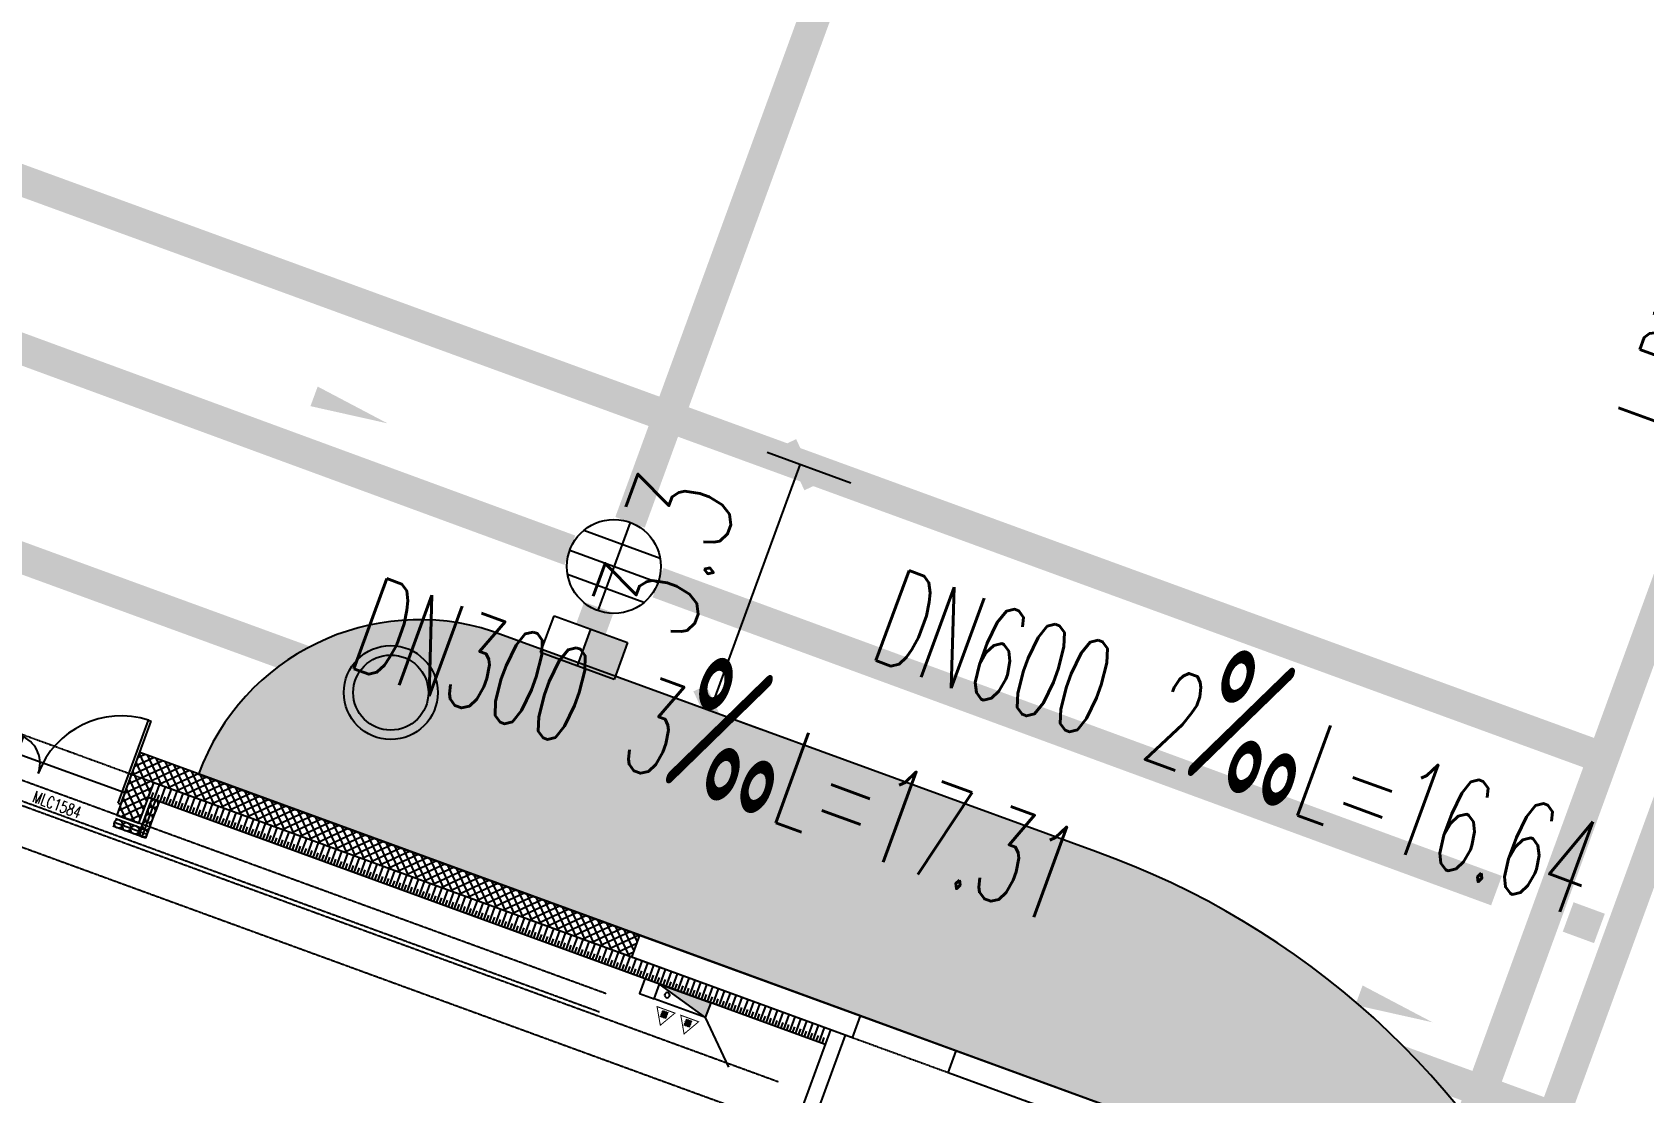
# Model space of a CAD drawing. Extents: x -111898 to 889894, y -2 to 1194865.
# Drawn here: x 659789 to 680368, y 815935 to 829484 of the extents above; entities that cross this region are included whole.
import ezdxf

# ---------------------------------------------------------------- set-up
doc = ezdxf.new("R2010")
doc.units = 0
doc.header["$LTSCALE"] = 10
doc.header["$MEASUREMENT"] = 0
doc.linetypes.add('10平面$0$DASH', pattern=[0.35, 0.25, -0.1])
doc.layers.get('Defpoints').update_dxf_attribs({"color": 210})
for name, color, linetype in [('0-WALL', 252, 'Continuous'), ('10平面$0$10平面$0$WINDOW', 4, 'Continuous'), ('10平面$0$10平面$0$WINDOW_TEXT', 7, 'Continuous'), ('10平面$0$99平面图例外参$0$A-HATCH-2', 251, 'Continuous'), ('10平面$0$A-HRAIL', 173, 'Continuous'), ('10平面$0$A-LIN-V', 9, 'Continuous'), ('10平面$0$AS-WALL', 40, 'Continuous'), ('10平面$0$PUB_HATCH', 8, 'Continuous'), ('DIM_污水', 2, 'Continuous'), ('DIM_雨水', 4, 'Continuous'), ('FM_ZF消防', 1, 'Continuous'), ('Gps-ZF雨水', 4, 'TG_Y'), ('SB_ZF消火栓', 10, 'Continuous'), ('SB_ZF消火栓M', 10, 'Continuous'), ('TEXT_污水', 2, 'Continuous'), ('TEXT_给水', 3, 'Continuous'), ('TEXT_雨水', 4, 'Continuous'), ('TWT_雨水口', 4, 'Continuous'), ('WALL', 252, 'Continuous'), ('WELL_污水', 2, 'Continuous'), ('WELL_雨水', 4, 'Continuous')]:
    doc.layers.add(name, color=color, linetype=linetype)
for name, color, linetype, lineweight in [('GPS-ZF污水', 2, 'TG_W', 60), ('GPS-ZF消防', 1, 'TG_X', 60), ('GPS-ZF给水', 3, 'TG_J', 60)]:
    doc.layers.add(name, color=color, linetype=linetype, lineweight=lineweight)
doc.styles.add('10平面$0$10平面$0$_TCH_WINDOW', font='SIMPLEX', dxfattribs={"height": 3.5, "bigfont": 'GBCBIG'})
doc.styles.add('_TCH_DIM_T3', font='SIMPLEX', dxfattribs={"width": 0.705882, "bigfont": 'GBCBIG'})
doc.styles.add('_TWT_PIPEDN', font='SIMPLEX', dxfattribs={"width": 0.6, "height": 3, "bigfont": 'HZTXT'})
doc.styles.add('TG_LINETYPE', font='SIMPLEX', dxfattribs={"width": 0.8, "height": 3.5, "bigfont": 'HZTXT'})
doc.linetypes.add('TG_J', pattern='A,2,-0.3,["J",TG_LINETYPE,S=0.1,R=0,X=-0.23,Y=-0.15],0', length=2.3)
doc.linetypes.add('TG_W', pattern='A,2,-0.3,["W",TG_LINETYPE,S=0.1,R=0,X=-0.23,Y=-0.15],0', length=2.3)
doc.linetypes.add('TG_WX', pattern='A,3,-0.6,["WX",TG_LINETYPE,S=0.1,R=0,X=-0.52,Y=-0.15],0', length=3.6)
doc.linetypes.add('TG_X', pattern='A,5,-0.3,["X",TG_LINETYPE,S=0.1,R=0,X=-0.23,Y=-0.15],0', length=5.3)
doc.linetypes.add('TG_Y', pattern='A,2,-0.3,["Y",TG_LINETYPE,S=0.1,R=0,X=-0.25,Y=-0.15],0', length=2.3)
doc.dimstyles.new('_TCH_ARCH&&450', dxfattribs={"dimtxt": 1338.75, "dimasz": 450, "dimexe": 450, "dimexo": 450, "dimgap": 568.125, "dimtad": 1, "dimdec": 1, "dimlfac": 0.001, "dimzin": 0, "dimdsep": 46, "dimtxsty": '_TCH_DIM_T3', "dimblk": 'ARCHTICK', "dimcen": 0.09, "dimclrt": 7, "dimazin": 2, "dimtfac": 1, "dimtdec": 1, "dimtix": 1, "dimtmove": 2, "dimatfit": 3, "dimfxl": 0, "dimtolj": 1, "dimtzin": 0, "dimarcsym": 0})
pattern_1 = [(45, (60, 0), (-60.000061, 60.000061), []), (135, (60, 0), (-60.000061, -60.000061), [])]

# ---------------------------------------------------------------- blocks, each defined once
blk = doc.blocks.new('10平面$0$DOOR2DLIB$SYSLIB$00000123')
at = {"color": 0}
for p, q in [((0.475, -0.001), (0.475, 0.752)), ((0.475, 0.752), (0.5, 0.752)), ((0.5, -0.001), (0.5, 0.752)), ((-0.5, 0), (-0.5, 0.252)), ((-0.475, 0.252), (-0.5, 0.252)), ((-0.475, 0), (-0.475, 0.252)), ((-0.475, 0), (-0.5, 0)), ((0.475, -0.001), (0.5, -0.001))]:
    blk.add_line(p, q, dxfattribs=at)
for centre, radius, start, end in [((0.505, -0.002), 0.755, 92.2493, 179.7238), ((-0.501, 0.003), 0.251, 359.7899, 84.0974)]:
    blk.add_arc(centre, radius, start, end, dxfattribs=at)
blk = doc.blocks.new('10平面$0$42343243')
at = {"layer": '10平面$0$PUB_HATCH'}
h = blk.add_hatch(dxfattribs=at)
h.set_pattern_fill('多孔材料', color=256, scale=30, style=0)
h.set_pattern_definition(pattern_1)
h.paths.add_polyline_path([(-144654, 1222620), (-144354, 1222320), (-144354, 1222870), (-144654, 1223170)])
h = blk.add_hatch(dxfattribs=at)
h.set_pattern_fill('多孔材料', color=256, scale=30, style=0)
h.set_pattern_definition(pattern_1)
h.paths.add_polyline_path([(-137854, 1223170), (-144654, 1223170), (-144354, 1222870), (-137854, 1222870)])
h = blk.add_hatch(dxfattribs=at)
h.set_pattern_fill('多孔材料', color=256, scale=30, style=0)
h.set_pattern_definition(pattern_1)
h.paths.add_polyline_path([(-144654, 1222620), (-144654, 1222320), (-144354, 1222320)])
at = {"layer": '10平面$0$10平面$0$WINDOW'}
blk.add_line((-144654, 1222620), (-146154, 1222620), dxfattribs=at)
at = {"layer": '10平面$0$AS-WALL'}
for p, q in [((-144654, 1222620), (-144654, 1223170)), ((-137854, 1223170), (-144654, 1223170)), ((-137854, 1222870), (-137854, 1223170)), ((-144354, 1222320), (-144354, 1222870)), ((-137854, 1222870), (-144354, 1222870)), ((-144654, 1222620), (-144654, 1222320)), ((-144654, 1222320), (-144354, 1222320))]:
    blk.add_line(p, q, dxfattribs=at)
at = {"layer": '10平面$0$10平面$0$WINDOW'}
ref = blk.add_blockref('10平面$0$DOOR2DLIB$SYSLIB$00000123', (-145404, 1222470), dxfattribs=dict(at, xscale=-1500, yscale=-1500, zscale=300, rotation=179.9999999999555))
ref.add_attrib('A', 'MLC1584', (-145737, 1222108), dxfattribs={"layer": '10平面$0$10平面$0$WINDOW_TEXT', "height": 148.8, "rotation": 360, "style": '10平面$0$10平面$0$_TCH_WINDOW', "width": 0.705882})
blk = doc.blocks.new('A$C5D961328')
at = {"layer": 'SB_ZF消火栓', "linetype": 'Continuous'}
h = blk.add_hatch(dxfattribs=at)
h.set_pattern_fill('ANSI31', color=256, scale=129.330432, angle=270, style=0)
h.set_pattern_definition([(45, (-18410.044, -5691.868), (11.431303, -11.431303), [])])
h.paths.add_polyline_path([(228, 343), (228, 427), (153, 427), (153, 343)])
h = blk.add_hatch(dxfattribs=at)
h.set_pattern_fill('ANSI31', color=256, scale=129.330432, angle=270, style=0)
h.set_pattern_definition([(45, (-18087.504, -5691.868), (11.431303, -11.431303), [])])
h.paths.add_polyline_path([(550, 343), (550, 427), (475, 427), (475, 343)])
at = {"layer": 'SB_ZF消火栓'}
blk.add_hatch(color=256, dxfattribs=at).paths.add_polyline_path([(0, 40), (700, 40), (700, 240)])
for p, q in [((1195, 735), (700, 240)), ((700, 240), (0, 240)), ((0, 240), (0, 40)), ((700, 240), (0, 40)), ((700, 240), (700, 40)), ((0, 40), (700, 40))]:
    blk.add_line(p, q, dxfattribs=at)
at = {"layer": 'SB_ZF消火栓', "linetype": 'Continuous'}
for points, const_width in [([(312, 321), (190, 531), (69, 321), (312, 321), (190, 531)], 12.9), ([(228, 343), (228, 427), (153, 427), (153, 343), (228, 343)], 7.76), ([(634, 321), (513, 531), (392, 321), (634, 321), (513, 531)], 12.9), ([(550, 343), (550, 427), (475, 427), (475, 343), (550, 343)], 7.76)]:
    blk.add_lwpolyline(points, dxfattribs=dict(at, const_width=const_width))
at = {"layer": 'SB_ZF消火栓', "color": 1}
blk.add_circle((140, 140), 32.5, dxfattribs=at)
blk = doc.blocks.new('10平面$0$99平面图例外参$0$$LinePat$填挖边坡')
at = {"color": 0}
for p, q in [((0, 0), (0, -1500)), ((300, 0), (300, -600))]:
    blk.add_line(p, q, dxfattribs=at)
at = {"layer": 'Defpoints', "color": 0}
blk.add_point((600, 0), dxfattribs=at)
blk = doc.blocks.new('10平面$0$99平面图例外参$0$$LinePat$圆环')
for points in [[(0, 150), (300, 150)], [(0, 0), (300, 0)], [(0, -150), (300, -150)]]:
    blk.add_lwpolyline(points)
at = {"color": 0}
blk.add_circle((150, 0), 150, dxfattribs=at)
blk = doc.blocks.new('$TWTSYS$00000376')
for radius in [0.5, 0.4]:
    blk.add_circle((0, 0, 0), radius)
blk = doc.blocks.new('$TwtSys$00000424')
for p, q in [((-500, 250), (500, 250)), ((-500, -250), (-500, 250)), ((0, -250), (0, 250)), ((500, 250), (500, -250)), ((500, -250), (-500, -250))]:
    blk.add_line(p, q)
blk.add_solid([(0, 250), (500, 250), (0, -250), (500, -250)])
blk = doc.blocks.new('$TWTSYS$00000375')
for p, q in [((0, 0.5, 0), (0, -0.5, 0)), ((0.433, 0.25, 0), (-0.433, 0.25, 0)), ((-0.5, 0, 0), (0.5, 0, 0)), ((0.433, -0.25, 0), (-0.433, -0.25, 0))]:
    blk.add_line(p, q)
blk.add_circle((0, 0, 0), 0.5)
blk = doc.blocks.new('_ArchTick')
at = {"color": 0, "linetype": 'ByBlock', "const_width": 0.4}
blk.add_lwpolyline([(-0.5, -0.5), (0.5, 0.5)], dxfattribs=at)
blk = doc.blocks.new('*D8438')
at = {"layer": 'Defpoints', "color": 0, "transparency": 16777216}
for p in [(669597, 823959), (670666, 823568), (669517, 820423)]:
    blk.add_point(p, dxfattribs=at)
at = {"layer": 'FM_ZF消防', "color": 0, "lineweight": -2, "transparency": 16777216}
for p, q in [((670244, 823723), (669175, 824113)), ((668448, 820813), (669597, 823959)), ((669094, 820577), (668025, 820968))]:
    blk.add_line(p, q, dxfattribs=at)
at = {"layer": 'FM_ZF消防', "color": 0, "lineweight": -2, "transparency": 16777216, "xscale": 450, "yscale": 450, "zscale": 450}
for p, rotation in [((669597, 823959), 69.92970892539321), ((668448, 820813), 249.9297089253932)]:
    blk.add_blockref('_ArchTick', p, dxfattribs=dict(at, rotation=rotation))
at = {"layer": 'FM_ZF消防', "color": 7, "transparency": 16777216, "insert": (667860, 822811), "char_height": 1338.8, "attachment_point": 5, "rotation": 69.9297, "style": '_TCH_DIM_T3'}
blk.add_mtext('\\A1;3.3', dxfattribs=at)

msp = doc.modelspace()

# ---------------------------------------------------------------- hatches: boundary and pattern name
at = {"layer": '0-WALL'}
h = msp.add_hatch(dxfattribs=at)
h.set_pattern_fill('草坪或沼泽', color=8, scale=400, angle=-0.200257)
h.set_pattern_definition([(359.79974, (-824318.4, 704905.5), (1605.5824, 1594.398), [240, -48, 64, -48, 240, -960]), (359.79974, (-824398.3, 704953.8), (1605.5824, 1594.398), [160, -120, 240, -120, 160, -800]), (359.79974, (-823836, 705591.9), (1605.5824, 1594.398), [200, -80, 200, -1120]), (359.79974, (-824634.9, 705914.7), (1605.5824, 1594.398), [80, -160, 80, -1280]), (89.79974, (-824474.9, 705914.1), (-1594.398, 1605.5824), [144, -1456]), (89.79974, (-823998.3, 704952.4), (-1594.398, 1605.5824), [160, -1440]), (89.79974, (-823596, 705591), (-1594.398, 1605.5824), [160, -1440]), (44.79974, (-823790.3, 704935.7), (5.5922, 1599.9902), [160, -2102.7417]), (134.79974, (-824206.3, 704937.2), (-1599.9902, 5.5922), [160, -2102.7417]), (63.23469, (-823838.3, 704943.9), (5.5922, 1599.99023), [160, -3417.7088]), (75.7635, (-823918.27, 704952.15), (5.59221, 1599.99023), [160, -6436.969]), (75.7635, (-823516.03, 705590.75), (5.59221, 1599.99023), [128, -6468.969]), (75.7635, (-824442.9, 705914), (5.59221, 1599.99023), [112, -6484.969]), (103.835987, (-824078.27, 704952.7), (5.59221, 1599.99023), [160, -6436.969]), (103.835987, (-823676.03, 705591.3), (5.59221, 1599.99023), [128, -6468.969]), (103.835987, (-824506.9, 705914.2), (5.59221, 1599.99023), [112, -6484.969]), (116.364795, (-824158.3, 704945), (5.5922, 1599.99023), [160, -3417.7069])])
edge = h.paths.add_edge_path()
edge.add_line((741503.08, 933538.38), (741712.87, 934018.57))
edge.add_line((741712.87, 934018.57), (745060.96, 941812.89))
edge.add_line((745060.96, 941812.89), (766890.86, 1001849.76))
edge.add_line((766890.86, 1001849.76), (760346.98, 1016169.02))
edge.add_line((760346.98, 1016169.02), (737579.78, 1026362.54))
edge.add_line((737579.78, 1026362.54), (720756.11, 1037729.77))
edge.add_line((720756.11, 1037729.77), (653654.65, 1067773.01))
edge.add_line((653654.65, 1067773.01), (467795.25, 820503.81))
edge.add_line((467795.25, 820503.81), (468143.58, 820404.89))
edge.add_line((468143.58, 820404.89), (647181.92, 1058601.18))
edge.add_line((647181.92, 1058601.18), (648464.56, 1058132.56))
edge.add_line((648464.56, 1058132.56), (650350.23, 1063296.8))
edge.add_line((650350.23, 1063296.8), (720796.15, 1037558.69))
edge.add_line((720796.15, 1037558.69), (718909.6, 1032395.07))
edge.add_line((718909.6, 1032395.07), (725484.49, 1029992.9))
edge.add_line((725484.49, 1029992.9), (726513.26, 1032808.65))
edge.add_line((726513.26, 1032808.65), (729331.07, 1031779.14))
edge.add_line((729331.07, 1031779.14), (728302.36, 1028963.46))
edge.add_line((728302.36, 1028963.46), (747084.56, 1022101.19))
edge.add_line((747084.56, 1022101.19), (755217.14, 1018452.95))
edge.add_arc((743028.5, 1006160.87), 17310.64, -14.619994, 45.242091, ccw=False)
edge.add_line((759778.64, 1001791.54), (760685.99, 1001458.08))
edge.add_line((760685.99, 1001458.08), (765094.65, 999847.31))
edge.add_line((765094.65, 999847.31), (740941.69, 933744.02))
edge.add_line((740941.69, 933744.02), (741503.08, 933538.38))
h = msp.add_hatch(dxfattribs=at)
h.set_pattern_fill('草坪或沼泽', color=8, scale=400, angle=-0.200257)
h.set_pattern_definition([(359.79974, (-824318.4, 704905.5), (1605.5824, 1594.398), [240, -48, 64, -48, 240, -960]), (359.79974, (-824398.3, 704953.8), (1605.5824, 1594.398), [160, -120, 240, -120, 160, -800]), (359.79974, (-823836, 705591.9), (1605.5824, 1594.398), [200, -80, 200, -1120]), (359.79974, (-824634.9, 705914.7), (1605.5824, 1594.398), [80, -160, 80, -1280]), (89.79974, (-824474.9, 705914.1), (-1594.398, 1605.5824), [144, -1456]), (89.79974, (-823998.3, 704952.4), (-1594.398, 1605.5824), [160, -1440]), (89.79974, (-823596, 705591), (-1594.398, 1605.5824), [160, -1440]), (44.79974, (-823790.3, 704935.7), (5.5922, 1599.9902), [160, -2102.7417]), (134.79974, (-824206.3, 704937.2), (-1599.9902, 5.5922), [160, -2102.7417]), (63.23469, (-823838.3, 704943.9), (5.5922, 1599.99023), [160, -3417.7088]), (75.7635, (-823918.27, 704952.15), (5.59221, 1599.99023), [160, -6436.969]), (75.7635, (-823516.03, 705590.75), (5.59221, 1599.99023), [128, -6468.969]), (75.7635, (-824442.9, 705914), (5.59221, 1599.99023), [112, -6484.969]), (103.835987, (-824078.27, 704952.7), (5.59221, 1599.99023), [160, -6436.969]), (103.835987, (-823676.03, 705591.3), (5.59221, 1599.99023), [128, -6468.969]), (103.835987, (-824506.9, 705914.2), (5.59221, 1599.99023), [112, -6484.969]), (116.364795, (-824158.3, 704945), (5.5922, 1599.99023), [160, -3417.7069])])
edge = h.paths.add_edge_path()
edge.add_arc((650511.7, 756169.39), 10500.96, 256.529736, 339.513382)
edge.add_line((660348.51, 752494.17), (679697.02, 805450.72))
edge.add_arc((669857.31, 809118.83), 10501.18, 339.555259, 430.470113)
edge.add_line((673367.84, 819015.84), (665666.23, 821829.71))
edge.add_arc((664733, 818975.44), 3002.96, 71.894482, 159.906593)
edge.add_line((661912.83, 820007.11), (676753.33, 814584.98))
edge.add_line((676753.33, 814584.98), (651633.06, 745830.18))
edge.add_line((651633.06, 745830.18), (636792.24, 751252.41))
edge.add_line((636792.24, 751252.41), (636463.06, 750350.45))
edge.add_arc((637878, 749836.1), 1505.53, 160.023006, 253.015376)
edge.add_line((637438.21, 748396.24), (648065.6, 745957.3))

# ---------------------------------------------------------------- linework, layer by layer
msp.add_lwpolyline([(648065.6, 745957.3, 0.37878451), (660348.51, 752494.17), (679697.02, 805450.72, 0.41889802), (673367.84, 819015.84), (665666.23, 821829.71, 0.4040877), (661912.83, 820007.11), (676753.33, 814584.98), (651633.06, 745830.18), (636792.24, 751252.41), (636463.06, 750350.45, 0.42959447), (637438.21, 748396.24)], format="xyb", close=True, dxfattribs=at)
at = {"layer": '10平面$0$A-LIN-V', "color": 8}
msp.add_line((669912.88, 816551.8), (661271.58, 819708.99), dxfattribs=at)
at = {"layer": 'Defpoints', "color": 7}
msp.add_lwpolyline([(667611.7, 817392.67), (667543.07, 817204.82), (667730.92, 817136.19), (667799.56, 817324.04)], close=True, dxfattribs=at)
at = {"layer": 'DIM_污水'}
msp.add_lwpolyline([(673744.05, 818280.11, 0, 0, 0), (677670, 816835.62, 0, 266.67, 0), (676731.51, 817180.92, 0, 0, 0)], format="xyseb", dxfattribs=at)
at = {"layer": 'DIM_雨水'}
for points in [[(661479.64, 825534.43, 0, 0, 0), (664326.57, 824486.95, 0, 266.67, 0), (663388.08, 824832.25, 0, 0, 0)], [(679407.27, 818946.36, 0, 0, 0), (682254.21, 817898.88, 0, 266.67, 0), (681315.71, 818244.18, 0, 0, 0)]]:
    msp.add_lwpolyline(points, format="xyseb", dxfattribs=at)
at = {"layer": 'GPS-ZF污水', "ltscale": 0.1, "const_width": 400}
for points in [[(629238.81, 833882.44), (663804.03, 821253.69)], [(664931.16, 820841.88), (680064.1, 815312.91)]]:
    msp.add_lwpolyline(points, dxfattribs=at)
at = {"layer": 'GPS-ZF消防', "linetype": 'TG_WX', "ltscale": 0.1, "const_width": 400}
msp.add_lwpolyline([(675211.19, 804665.7), (684024.6, 828794.86)], dxfattribs=at)
at = {"layer": 'GPS-ZF给水', "ltscale": 0.1, "const_width": 400}
for points in [[(521826.69, 877948.18), (679851.32, 820212.27)], [(679851.32, 820212.27), (684411.12, 832709.27)], [(651936.75, 743707.09), (679851.32, 820212.27)]]:
    msp.add_lwpolyline(points, dxfattribs=at)
at = {"layer": 'Gps-ZF雨水', "ltscale": 0.1, "const_width": 400}
for points in [[(667423.09, 823222.85), (670730.8, 832276.08)], [(642043.89, 831910), (666654, 822866.24)], [(667780.36, 822452.33), (678487.82, 818517.53)], [(666922.56, 821857.4), (667024.85, 822135.8)], [(679402.68, 818181.34), (679801.9, 818034.63)]]:
    msp.add_lwpolyline(points, dxfattribs=at)
at = {"layer": 'WALL', "color": 8, "linetype": '10平面$0$DASH'}
for p, q in [((519781.97, 870711.68), (669314.13, 816078.59)), ((519610.39, 870242.05), (669142.54, 815608.96)), ((667115.87, 817201.15), (658944.2, 820186.75)), ((667030.07, 816966.33), (658858.4, 819951.93))]:
    msp.add_line(p, q, dxfattribs=at)
at = {"layer": 'WALL', "color": 8}
for p, q in [((667445.48, 817666.22), (667548.43, 817948.01)), ((670366.25, 816918.49), (667548.43, 817948.01)), ((670263.3, 816636.71), (667445.48, 817666.22)), ((671587.31, 816472.36), (670366.25, 816918.49)), ((669981.54, 816739.71), (668814.75, 813546.18)), ((670169.39, 816671.07), (669071.24, 813665.4)), ((670169.39, 816671.07), (669981.54, 816739.71)), ((675250.47, 815133.99), (671587.31, 816472.36)), ((675147.52, 814852.21), (671484.35, 816190.58))]:
    msp.add_line(p, q, dxfattribs=at)
at = {"layer": 'WALL', "color": 8, "linetype": '10平面$0$DASH', "ltscale": 2}
msp.add_lwpolyline([(652181.85, 803280.74), (670215.88, 796691.82), (676650.3, 814302.99), (658616.27, 820891.9)], close=True, dxfattribs=at)
at = {"layer": 'WALL', "color": 8}
for points in [[(670263.3, 816636.71), (670366.25, 816918.49)], [(671484.35, 816190.58), (671587.31, 816472.36)]]:
    msp.add_lwpolyline(points, dxfattribs=at)

# ---------------------------------------------------------------- block references
at = {"layer": '10平面$0$99平面图例外参$0$A-HATCH-2', "color": 8, "xscale": -0.1333333339326901, "yscale": 0.1333333333333333, "zscale": 0.1333333333333333, "rotation": 159.9297114345047}
for p in [(661271.58, 819708.99), (661346.72, 819681.54), (661421.86, 819654.08), (661497, 819626.63), (661572.15, 819599.18), (661647.29, 819571.72), (661722.43, 819544.27), (661797.57, 819516.82), (661872.71, 819489.36), (661947.85, 819461.91), (662023, 819434.45), (662098.14, 819407), (662173.28, 819379.55), (662248.42, 819352.09), (662323.56, 819324.64), (662398.7, 819297.19), (662473.85, 819269.73), (662548.99, 819242.28), (662624.13, 819214.82), (662699.27, 819187.37), (662774.41, 819159.92), (662849.56, 819132.46), (662924.7, 819105.01), (662999.84, 819077.55), (663074.98, 819050.1), (663150.12, 819022.65), (663225.26, 818995.19), (663300.41, 818967.74), (663375.55, 818940.29), (663450.69, 818912.83), (663525.83, 818885.38), (663600.97, 818857.92), (663676.12, 818830.47), (663751.26, 818803.02), (663826.4, 818775.56), (663901.54, 818748.11), (663976.68, 818720.66), (664051.82, 818693.2), (664126.97, 818665.75), (664202.11, 818638.29), (664277.25, 818610.84), (664352.39, 818583.39), (664427.53, 818555.93), (664502.68, 818528.48), (664577.82, 818501.02), (664652.96, 818473.57), (664728.1, 818446.12), (664803.24, 818418.66), (664878.38, 818391.21), (664953.53, 818363.76), (665028.67, 818336.3), (665103.81, 818308.85), (665178.95, 818281.39), (665254.09, 818253.94), (665329.23, 818226.49), (665404.38, 818199.03), (665479.52, 818171.58), (665554.66, 818144.12), (665629.8, 818116.67), (665704.94, 818089.22), (665780.09, 818061.76), (665855.23, 818034.31), (665930.37, 818006.86), (666005.51, 817979.4), (666080.65, 817951.95), (666155.79, 817924.49), (666230.94, 817897.04), (666306.08, 817869.59), (666381.22, 817842.13), (666456.36, 817814.68), (666531.5, 817787.23), (666606.65, 817759.77), (666681.79, 817732.32), (666756.93, 817704.86), (666832.07, 817677.41), (666907.21, 817649.96), (666982.35, 817622.5), (667057.5, 817595.05), (667132.64, 817567.59), (667207.78, 817540.14), (667282.92, 817512.69), (667358.06, 817485.23), (667433.2, 817457.78), (667508.35, 817430.33), (667583.49, 817402.87), (667658.63, 817375.42), (667733.77, 817347.96), (667808.91, 817320.51), (667884.06, 817293.06), (667959.2, 817265.6), (668034.34, 817238.15), (668109.48, 817210.7), (668184.62, 817183.24), (668259.76, 817155.79), (668334.91, 817128.33), (668410.05, 817100.88), (668485.19, 817073.43), (668560.33, 817045.97), (668635.47, 817018.52), (668710.62, 816991.06), (668785.76, 816963.61), (668860.9, 816936.16), (668936.04, 816908.7), (669011.18, 816881.25), (669086.32, 816853.8), (669161.47, 816826.34), (669236.61, 816798.89), (669311.75, 816771.43), (669386.89, 816743.98), (669462.03, 816716.53), (669537.17, 816689.07), (669612.32, 816661.62), (669687.46, 816634.17), (669762.6, 816606.71), (669837.74, 816579.26)]:
    msp.add_blockref('10平面$0$99平面图例外参$0$$LinePat$填挖边坡', p, dxfattribs=at)
at = {"layer": '10平面$0$A-HRAIL', "yscale": 0.3333333333333334, "zscale": 0.3333333333333333}
for p, xscale, rotation in [((661331.19, 819580.75), -0.3333333089176255, 249.9297114345931), ((661262.55, 819392.89), -0.3333333089176255, 249.9297114345931), ((661296.87, 819486.82), -0.3333333089176255, 249.9297114345931), ((660941.04, 819350.66), -0.3749999999076196, 339.9297114345931), ((661046.71, 819312.06), -0.3749999999076196, 339.9297114345931), ((661152.37, 819273.45), -0.3749999999076196, 339.9297114345931), ((661258.04, 819234.84), -0.3749999999076196, 339.9297114345931), ((661193.92, 819205.04), -0.3333333089176255, 249.9297114345931), ((661228.24, 819298.97), -0.3333333089176255, 249.9297114345931)]:
    msp.add_blockref('10平面$0$99平面图例外参$0$$LinePat$圆环', p, dxfattribs=dict(at, xscale=xscale, rotation=rotation))
at = {"layer": 'SB_ZF消火栓M', "xscale": -1, "rotation": 159.9297115541991}
msp.add_blockref('A$C5D961328', (667813.25, 817361.61), dxfattribs=at)
at = {"layer": 'TWT_雨水口', "rotation": 339.9297083984292}
msp.add_blockref('$TwtSys$00000424', (666836.34, 821622.74), dxfattribs=at)
at = {"layer": 'WALL', "color": 8, "rotation": 339.9297114345931}
msp.add_blockref('10平面$0$42343243', (377272.54, -378249.52), dxfattribs=at)
at = {"layer": 'WELL_污水', "xscale": 1200, "yscale": 1200, "zscale": 1200, "rotation": 339.7997433390076}
msp.add_blockref('$TWTSYS$00000376', (664367.6, 821047.79), dxfattribs=at)
at = {"layer": 'WELL_雨水', "xscale": 1200, "yscale": 1200, "zscale": 1200, "rotation": 339.79974336667}
msp.add_blockref('$TWTSYS$00000375', (667217.18, 822659.29), dxfattribs=at)

# ---------------------------------------------------------------- texts
at = {"layer": 'TEXT_污水', "style": '_TWT_PIPEDN'}
for s, height, width, p in [('DN300', 1225, 0.557143, (663785.91, 821393.39)), ('‰', 1750, 0.6, (667863.7, 819903.53)), ('3', 1225, 0.557143, (667253.18, 820126.59)), ('L=17.31', 1225, 0.557143, (669172.99, 819425.17))]:
    msp.add_text(s, height=height, rotation=339.929711, dxfattribs=dict(at, width=width)).set_placement(p)
at = {"layer": 'TEXT_给水', "style": '_TWT_PIPEDN', "width": 0.557143}
msp.add_text('J-DN100', height=980, rotation=69.954404, dxfattribs=at).set_placement((680870.82, 824084.77))
at = {"layer": 'TEXT_雨水', "style": '_TWT_PIPEDN'}
for s, height, width, p in [('DN600', 1225, 0.557143, (670453.36, 821496.68)), ('‰', 1750, 0.6, (674528.36, 819999.2)), ('2', 1225, 0.557143, (673918.25, 820223.4)), ('L=16.64', 1225, 0.557143, (675836.75, 819518.39))]:
    msp.add_text(s, height=height, rotation=339.822555, dxfattribs=dict(at, width=width)).set_placement(p)

# ---------------------------------------------------------------- dimensions: what is measured, and where the dimension line sits
at = {"layer": 'FM_ZF消防'}
dim = msp.add_linear_dim(base=(669597.27, 823958.69), p1=(669517.03, 820422.78), p2=(670666.22, 823568.14), angle=69.929709, dimstyle='_TCH_ARCH&&450', override={"dimgap": 0}, dxfattribs=at)
dim.commit()
dim.dimension.update_dxf_attribs({"geometry": '*D8438', "text_midpoint": (667860.33, 822810.69), "dimtype": 161, "text_rotation": 69.929709})

doc.saveas('drawing.dxf')
